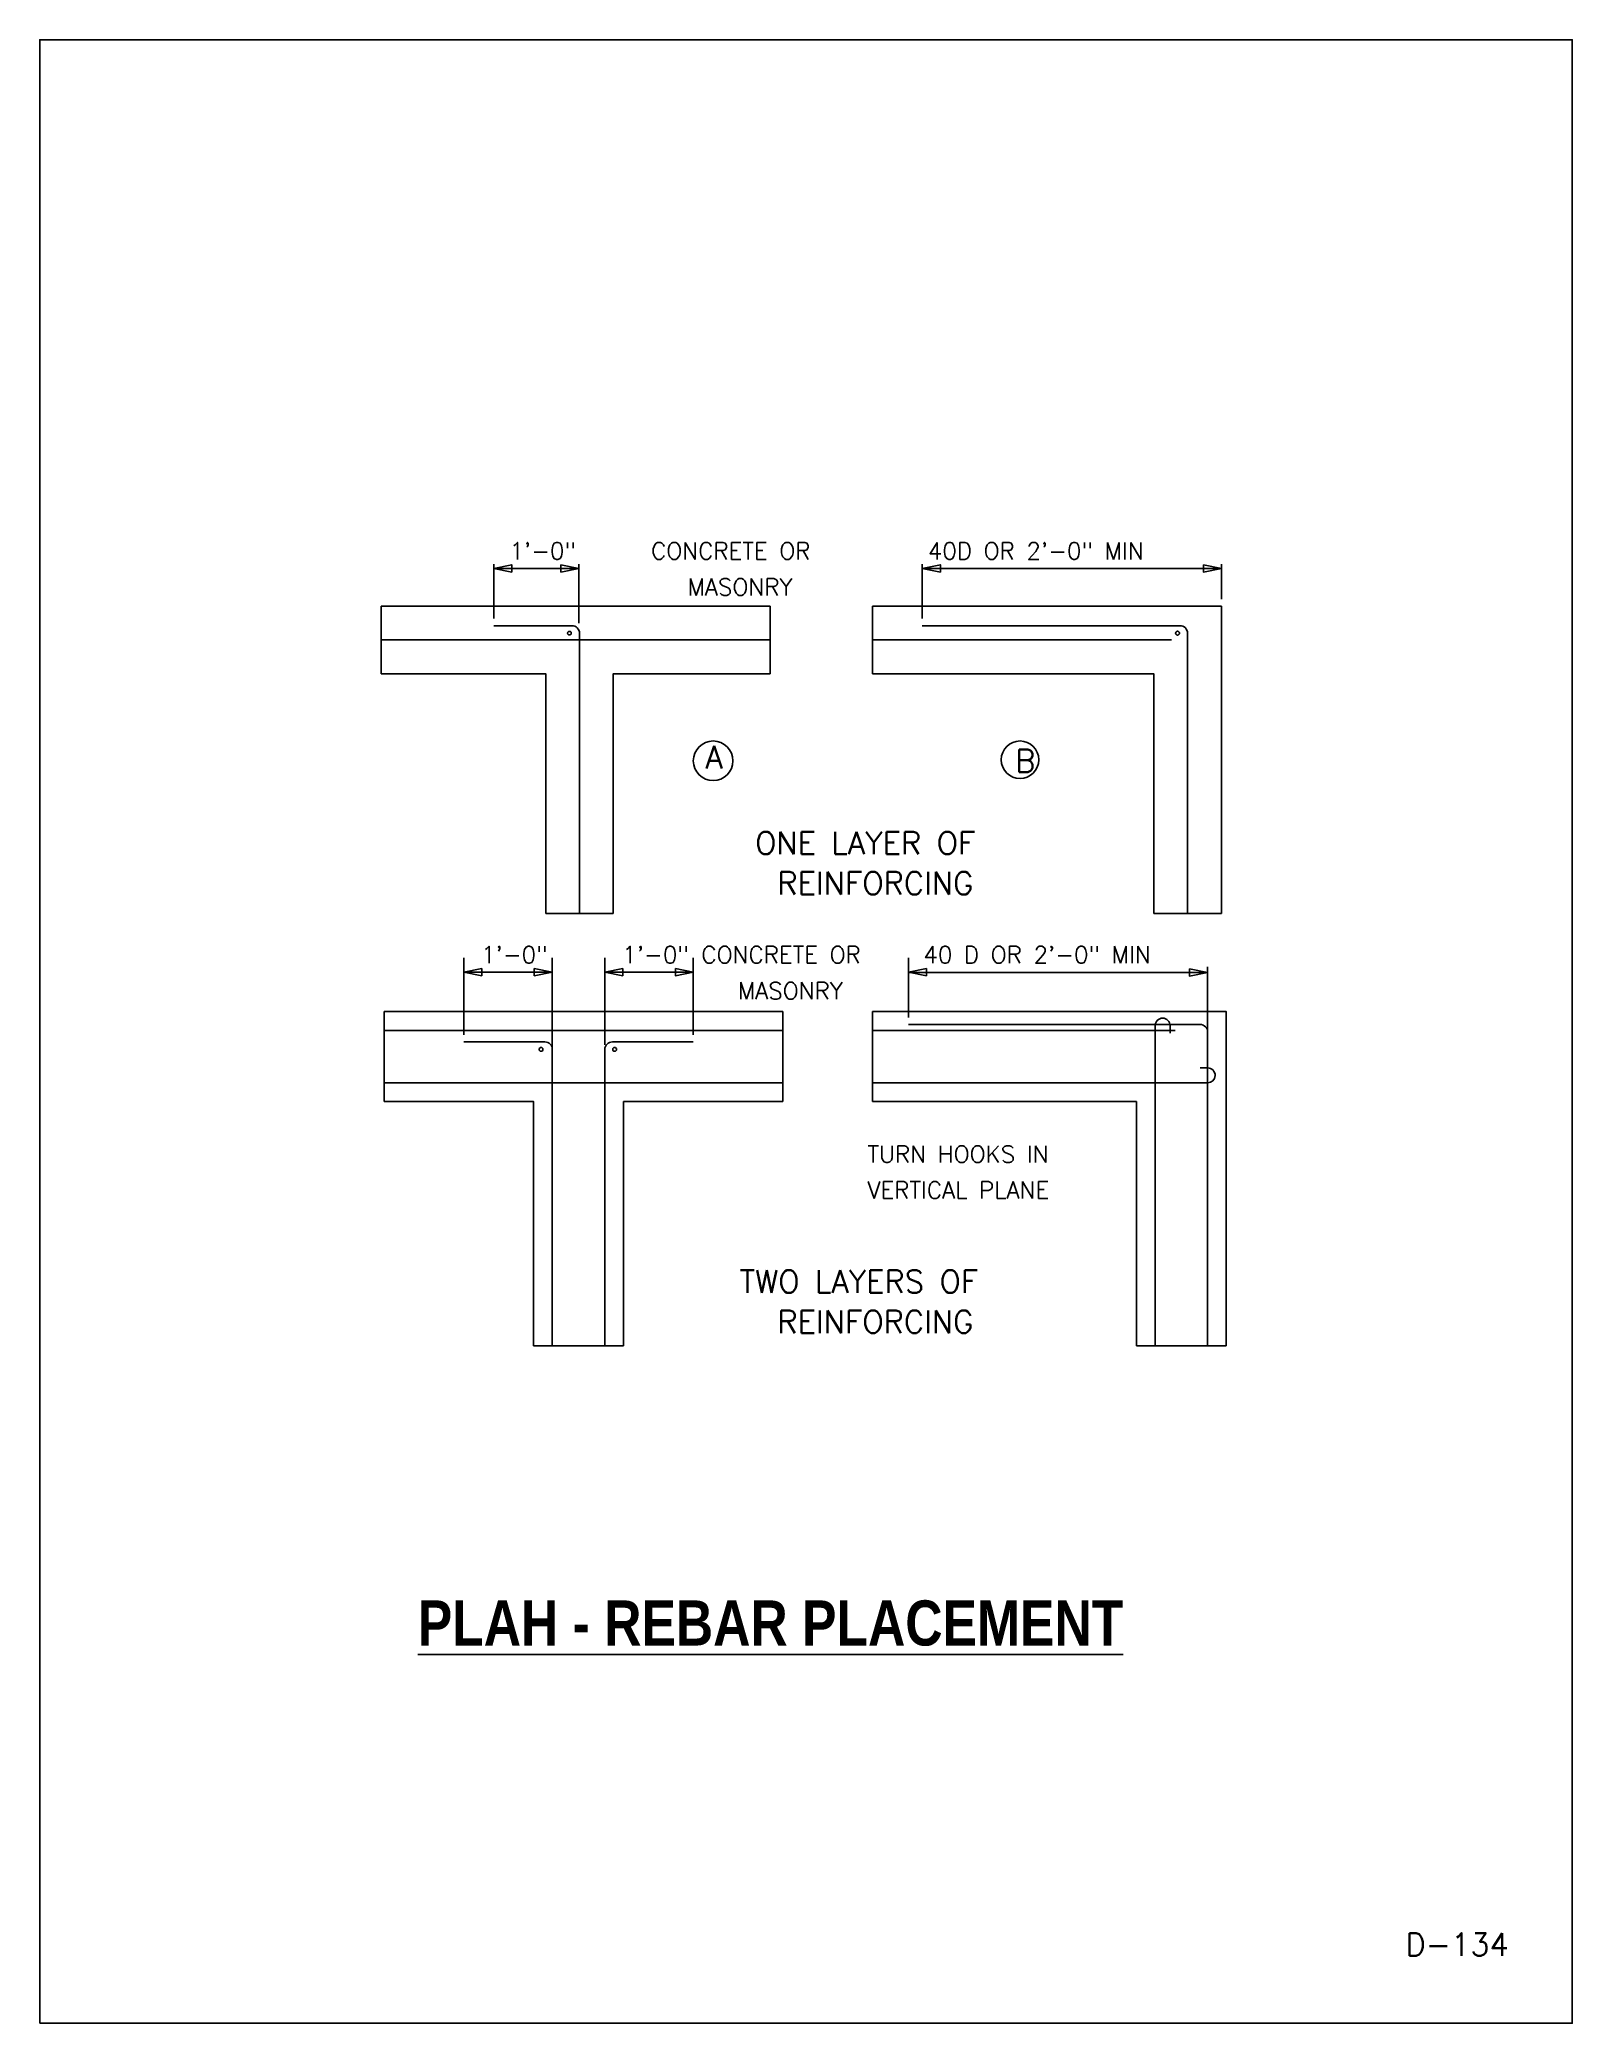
# Model space of a CAD drawing. Extents: x 0 to 8.5, y 0 to 11.
import ezdxf
from ezdxf.enums import TextEntityAlignment as Align

# ---------------------------------------------------------------- set-up
doc = ezdxf.new("R2010")
doc.units = 0
doc.header["$MEASUREMENT"] = 0
for name, pattern in [('5A', [0]), ('7A', [0.288714, 0.288714]), ('DASHC', [0.104987, 0.07874, -0.026247]), ('DEFAULT', [0]), ('SOLID', [0])]:
    doc.linetypes.add(name, pattern=pattern)
doc.layers.get('0').update_dxf_attribs({"linetype": 'CONTINUOUS'})
doc.styles.add('DEFAULT', font='Simplex')
doc.styles.get("Standard").update_dxf_attribs({"font": 'simplex.shx'})

msp = doc.modelspace()

# ---------------------------------------------------------------- linework, layer by layer
at = {"linetype": 'DEFAULT'}
for p, q in [((2.518, 7.79), (2.518, 8.092)), ((2.518, 8.068), (2.99, 8.068)), ((2.99, 7.765), (2.99, 8.092)), ((4.895, 7.79), (4.895, 8.092)), ((4.895, 8.068), (6.554, 8.068)), ((6.554, 7.897), (6.554, 8.092)), ((1.894, 7.858), (1.894, 7.484)), ((4.051, 7.858), (1.894, 7.858)), ((4.051, 7.484), (4.051, 7.858)), ((4.619, 7.858), (4.619, 7.484)), ((2.807, 6.154), (3.181, 6.154)), ((6.179, 6.154), (6.554, 6.154)), ((2.352, 5.482), (2.352, 5.908)), ((2.843, 5.371), (2.843, 5.908)), ((3.134, 5.426), (3.134, 5.908)), ((3.625, 5.482), (3.625, 5.908)), ((4.818, 5.578), (4.818, 5.908)), ((2.352, 5.829), (2.843, 5.829)), ((3.134, 5.829), (3.625, 5.829)), ((1.91, 5.61), (1.91, 5.111)), ((4.121, 5.61), (1.91, 5.61)), ((4.121, 5.111), (4.121, 5.61)), ((4.619, 5.61), (4.619, 5.111)), ((2.739, 3.756), (3.238, 3.756)), ((6.082, 3.756), (6.581, 3.756))]:
    msp.add_line(p, q, dxfattribs=at)
at = {"linetype": '7A'}
for p, q in [((1.894, 7.671), (4.051, 7.671)), ((4.619, 7.671), (6.277, 7.671)), ((1.91, 5.506), (4.121, 5.506)), ((4.619, 5.506), (6.298, 5.506)), ((1.91, 5.215), (4.121, 5.215))]:
    msp.add_line(p, q, dxfattribs=at)
at = {"linetype": 'Continuous'}
for p, q in [((6.477, 5.43), (6.477, 5.859)), ((4.819, 5.828), (6.477, 5.828))]:
    msp.add_line(p, q, dxfattribs=at)
msp.add_lwpolyline([(0, 0), (8.5, 0), (8.5, 11), (0, 11)], close=True, dxfattribs=at)
at = {"linetype": 'SOLID'}
for points in [[(2.618, 8.048), (2.518, 8.068), (2.618, 8.088)], [(2.891, 8.088), (2.99, 8.068), (2.891, 8.048)], [(4.995, 8.048), (4.895, 8.068), (4.995, 8.088)], [(6.454, 8.088), (6.554, 8.068), (6.454, 8.048)], [(2.452, 5.809), (2.352, 5.829), (2.452, 5.849)], [(2.743, 5.849), (2.843, 5.829), (2.743, 5.809)], [(3.234, 5.809), (3.134, 5.829), (3.234, 5.849)], [(3.526, 5.849), (3.625, 5.829), (3.526, 5.809)], [(4.918, 5.809), (4.818, 5.829), (4.918, 5.849)], [(6.376, 5.847), (6.476, 5.827), (6.376, 5.807)]]:
    msp.add_lwpolyline(points, close=True, dxfattribs=at)
at = {"linetype": 'DEFAULT'}
for points in [[(6.554, 6.154), (6.554, 7.484), (6.554, 7.858), (4.619, 7.858)], [(1.894, 7.484), (2.807, 7.484), (2.807, 6.154)], [(3.181, 6.154), (3.181, 7.484), (4.051, 7.484)], [(4.619, 7.484), (6.179, 7.484), (6.179, 6.154)], [(6.581, 3.756), (6.581, 5.111), (6.581, 5.61), (4.619, 5.61)], [(1.91, 5.111), (2.739, 5.111), (2.739, 3.756)], [(3.238, 3.756), (3.238, 5.111), (4.121, 5.111)], [(4.619, 5.111), (6.082, 5.111), (6.082, 3.756)]]:
    msp.add_lwpolyline(points, dxfattribs=at)
at = {"linetype": '7A'}
for points in [[(2.994, 6.154), (2.994, 7.709, 0.414214), (2.952, 7.75), (2.518, 7.75)], [(6.366, 6.154), (6.366, 7.709, 0.414214), (6.325, 7.75), (4.895, 7.75)], [(6.477, 3.756), (6.477, 5.497, 0.414214), (6.436, 5.539), (4.818, 5.539)], [(6.186, 3.756), (6.186, 5.532, -0.414204), (6.228, 5.574, -0.414227), (6.269, 5.532), (6.269, 5.49)], [(2.843, 3.756), (2.843, 5.401, 0.414214), (2.802, 5.442), (2.352, 5.442)], [(3.134, 3.756), (3.134, 5.401, -0.414214), (3.176, 5.442), (3.625, 5.442)], [(4.619, 5.215), (6.478, 5.215, 0.414213), (6.519, 5.256, 0.41422), (6.478, 5.298), (6.436, 5.298)]]:
    msp.add_lwpolyline(points, format="xyb", dxfattribs=at)
at = {"linetype": 'DASHC'}
for points in [[(2.928, 7.709, 1), (2.948, 7.709, 1)], [(6.3, 7.709, 1), (6.321, 7.709, 1)]]:
    msp.add_lwpolyline(points, format="xyb", close=True, dxfattribs=at)
at = {"linetype": '5A'}
for points in [[(2.77, 5.401, 1), (2.791, 5.401, 1)], [(3.178, 5.401, 1), (3.199, 5.401, 1)]]:
    msp.add_lwpolyline(points, format="xyb", close=True, dxfattribs=at)
at = {"linetype": 'Continuous'}
for centre, radius in [((3.735, 7.001), 0.11), ((5.437, 7.007), 0.104)]:
    msp.add_circle(centre, radius, dxfattribs=at)

# ---------------------------------------------------------------- texts
at = {"style": 'DEFAULT'}
for s, height, p in [('1\'-0"', 0.0938, (2.605, 8.118)), ('CONCRETE OR', 0.09375, (3.391, 8.118)), ('40D OR 2\'-0" MIN', 0.09375, (4.926, 8.118)), ('MASONRY', 0.0938, (3.593, 7.918)), ('ONE LAYER OF', 0.125, (3.968, 6.483)), ('REINFORCING', 0.125, (4.091, 6.26)), ('1\'-0"', 0.0938, (2.448, 5.879)), ('1\'-0"', 0.0938, (3.231, 5.879)), ('CONCRETE OR', 0.09375, (3.67, 5.879)), ('40 D OR 2\'-0" MIN', 0.09375, (4.901, 5.879)), ('MASONRY', 0.0938, (3.872, 5.679)), ('TURN HOOKS IN ', 0.09375, (4.591, 4.773)), ('VERTICAL PLANE', 0.09375, (4.591, 4.574)), ('TWO LAYERS OF', 0.125, (3.882, 4.051)), ('REINFORCING', 0.125, (4.091, 3.828))]:
    msp.add_text(s, height=height, dxfattribs=at).set_placement(p)
at = {"linetype": 'Continuous'}
for s, p in [('A', (3.693, 6.959)), ('B', (5.41, 6.939))]:
    msp.add_text(s, height=0.125, dxfattribs=at).set_placement(p)
msp.add_text('D-134', height=0.125, dxfattribs=at).set_placement((8.148, 0.375), align=Align.RIGHT)
at = {"linetype": 'Continuous', "insert": (2.097, 2.345), "char_height": 0.25, "width": 5.0625, "attachment_point": 1}
msp.add_mtext('{\\fTechnicBold|b0|i0|c2|p2;\\LPLAH - REBAR PLACEMENT}', dxfattribs=at)

doc.saveas('drawing.dxf')
